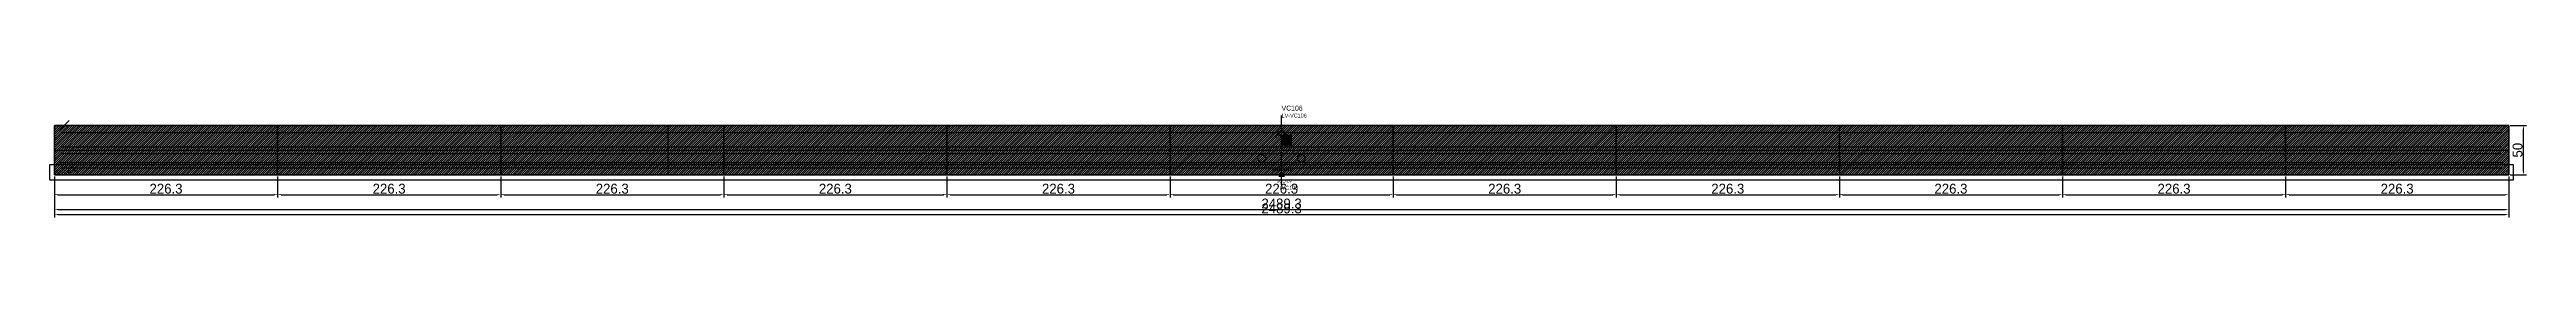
# Model space of a CAD drawing. Header units: metres. Extents: x 12791 to 15303, y 13116 to 13229.
import ezdxf

# ---------------------------------------------------------------- set-up
doc = ezdxf.new("R2010")
doc.units = ezdxf.units.M
for name, color, linetype in [('BARRA DE ANCORAGEM', 251, 'CONTINUOUS'), ('barrote', 251, 'CONTINUOUS'), ('CONCRETO', 251, 'CONTINUOUS'), ('COTA', 241, 'CONTINUOUS'), ('cotas', 241, 'CONTINUOUS'), ('Demarcação 1', 251, 'CONTINUOUS'), ('Demarcação 2', 254, 'CONTINUOUS'), ('Hachura', 251, 'CONTINUOUS'), ('HACHURA MADEIRAS', 1, 'CONTINUOUS'), ('Laje_Perimetro', 7, 'CONTINUOUS'), ('material do compensado', 7, 'CONTINUOUS'), ('NOMENCLATURA', 7, 'CONTINUOUS'), ('Painéis', 200, 'CONTINUOUS'), ('PONTALETE', 7, 'CONTINUOUS'), ('presilha', 1, 'CONTINUOUS'), ('Reaproveitamento', 251, 'CONTINUOUS'), ('SARR_3.5x7', 81, 'CONTINUOUS'), ('SCO-___-LAJ', 2, 'CONTINUOUS'), ('TENSOR', 3, 'CONTINUOUS'), ('texto', 7, 'CONTINUOUS'), ('Texto Qtd Sarr', 242, 'CONTINUOUS')]:
    doc.layers.add(name, color=color, linetype=linetype)
doc.styles.add('STR_STANDARD', font='arial.ttf')
doc.dimstyles.new('EZ DXF', dxfattribs={"dimtxt": 10, "dimasz": 3.5, "dimexe": 3, "dimexo": 1.5, "dimgap": 1, "dimtad": 1, "dimdec": 1, "dimdsep": 46, "dimcen": 2.5, "dimazin": 3, "dimtfac": 1, "dimtmove": 0, "dimatfit": 3})

msp = doc.modelspace()

# ---------------------------------------------------------------- hatches: boundary and pattern name
at = {"layer": 'Hachura'}
h = msp.add_hatch(color=3, dxfattribs=at)
h.dxf.hatch_style = 1
h.paths.add_polyline_path([(12795.5914, 13158.9905), (13021.8914, 13158.9905), (13021.8914, 13208.9905), (12795.5914, 13208.9905)])
h = msp.add_hatch(dxfattribs=at)
h.set_pattern_fill('ANSI31', scale=0.5)
h.paths.add_polyline_path([(12795.5914, 13158.9905), (13021.8914, 13158.9905), (13021.8914, 13208.9905), (12795.5914, 13208.9905)])
h = msp.add_hatch(color=3, dxfattribs=at)
h.dxf.hatch_style = 1
h.paths.add_polyline_path([(12795.5914, 13158.9905), (13021.8914, 13158.9905), (13021.8914, 13208.9905), (12795.5914, 13208.9905)])
h = msp.add_hatch(dxfattribs=at)
h.set_pattern_fill('ANSI31', scale=0.5)
h.paths.add_polyline_path([(12795.5914, 13158.9905), (13021.8914, 13158.9905), (13021.8914, 13208.9905), (12795.5914, 13208.9905)])
h = msp.add_hatch(color=3, dxfattribs=at)
h.dxf.hatch_style = 1
h.paths.add_polyline_path([(13021.8914, 13158.9905), (13248.1914, 13158.9905), (13248.1914, 13208.9905), (13021.8914, 13208.9905)])
h = msp.add_hatch(dxfattribs=at)
h.set_pattern_fill('ANSI31', scale=0.5)
h.paths.add_polyline_path([(13021.8914, 13158.9905), (13248.1914, 13158.9905), (13248.1914, 13208.9905), (13021.8914, 13208.9905)])
h = msp.add_hatch(color=3, dxfattribs=at)
h.dxf.hatch_style = 1
h.paths.add_polyline_path([(13021.8914, 13158.9905), (13248.1914, 13158.9905), (13248.1914, 13208.9905), (13021.8914, 13208.9905)])
h = msp.add_hatch(dxfattribs=at)
h.set_pattern_fill('ANSI31', scale=0.5)
h.paths.add_polyline_path([(13021.8914, 13158.9905), (13248.1914, 13158.9905), (13248.1914, 13208.9905), (13021.8914, 13208.9905)])
h = msp.add_hatch(color=3, dxfattribs=at)
h.dxf.hatch_style = 1
h.paths.add_polyline_path([(13248.1914, 13158.9905), (13474.4914, 13158.9905), (13474.4914, 13208.9905), (13248.1914, 13208.9905)])
h = msp.add_hatch(dxfattribs=at)
h.set_pattern_fill('ANSI31', scale=0.5)
h.paths.add_polyline_path([(13248.1914, 13158.9905), (13474.4914, 13158.9905), (13474.4914, 13208.9905), (13248.1914, 13208.9905)])
h = msp.add_hatch(color=3, dxfattribs=at)
h.dxf.hatch_style = 1
h.paths.add_polyline_path([(13248.1914, 13158.9905), (13474.4914, 13158.9905), (13474.4914, 13208.9905), (13248.1914, 13208.9905)])
h = msp.add_hatch(dxfattribs=at)
h.set_pattern_fill('ANSI31', scale=0.5)
h.paths.add_polyline_path([(13248.1914, 13158.9905), (13474.4914, 13158.9905), (13474.4914, 13208.9905), (13248.1914, 13208.9905)])
h = msp.add_hatch(color=3, dxfattribs=at)
h.dxf.hatch_style = 1
h.paths.add_polyline_path([(13474.4914, 13158.9905), (13700.7914, 13158.9905), (13700.7914, 13208.9905), (13474.4914, 13208.9905)])
h = msp.add_hatch(dxfattribs=at)
h.set_pattern_fill('ANSI31', scale=0.5)
h.paths.add_polyline_path([(13474.4914, 13158.9905), (13700.7914, 13158.9905), (13700.7914, 13208.9905), (13474.4914, 13208.9905)])
h = msp.add_hatch(color=3, dxfattribs=at)
h.dxf.hatch_style = 1
h.paths.add_polyline_path([(13474.4914, 13158.9905), (13700.7914, 13158.9905), (13700.7914, 13208.9905), (13474.4914, 13208.9905)])
h = msp.add_hatch(dxfattribs=at)
h.set_pattern_fill('ANSI31', scale=0.5)
h.paths.add_polyline_path([(13474.4914, 13158.9905), (13700.7914, 13158.9905), (13700.7914, 13208.9905), (13474.4914, 13208.9905)])
h = msp.add_hatch(color=3, dxfattribs=at)
h.dxf.hatch_style = 1
h.paths.add_polyline_path([(13700.7914, 13158.9905), (13927.0914, 13158.9905), (13927.0914, 13208.9905), (13700.7914, 13208.9905)])
h = msp.add_hatch(dxfattribs=at)
h.set_pattern_fill('ANSI31', scale=0.5)
h.paths.add_polyline_path([(13700.7914, 13158.9905), (13927.0914, 13158.9905), (13927.0914, 13208.9905), (13700.7914, 13208.9905)])
h = msp.add_hatch(color=3, dxfattribs=at)
h.dxf.hatch_style = 1
h.paths.add_polyline_path([(13700.7914, 13158.9905), (13927.0914, 13158.9905), (13927.0914, 13208.9905), (13700.7914, 13208.9905)])
h = msp.add_hatch(dxfattribs=at)
h.set_pattern_fill('ANSI31', scale=0.5)
h.paths.add_polyline_path([(13700.7914, 13158.9905), (13927.0914, 13158.9905), (13927.0914, 13208.9905), (13700.7914, 13208.9905)])
h = msp.add_hatch(color=3, dxfattribs=at)
h.dxf.hatch_style = 1
h.paths.add_polyline_path([(13927.0914, 13158.9905), (14153.3914, 13158.9905), (14153.3914, 13208.9905), (13927.0914, 13208.9905)])
h = msp.add_hatch(dxfattribs=at)
h.set_pattern_fill('ANSI31', scale=0.5)
h.paths.add_polyline_path([(13927.0914, 13158.9905), (14153.3914, 13158.9905), (14153.3914, 13208.9905), (13927.0914, 13208.9905)])
h = msp.add_hatch(color=3, dxfattribs=at)
h.dxf.hatch_style = 1
h.paths.add_polyline_path([(13927.0914, 13158.9905), (14153.3914, 13158.9905), (14153.3914, 13208.9905), (13927.0914, 13208.9905)])
h = msp.add_hatch(dxfattribs=at)
h.set_pattern_fill('ANSI31', scale=0.5)
h.paths.add_polyline_path([(13927.0914, 13158.9905), (14153.3914, 13158.9905), (14153.3914, 13208.9905), (13927.0914, 13208.9905)])
h = msp.add_hatch(color=3, dxfattribs=at)
h.dxf.hatch_style = 1
h.paths.add_polyline_path([(14153.3914, 13158.9905), (14379.6914, 13158.9905), (14379.6914, 13208.9905), (14153.3914, 13208.9905)])
h = msp.add_hatch(dxfattribs=at)
h.set_pattern_fill('ANSI31', scale=0.5)
h.paths.add_polyline_path([(14153.3914, 13158.9905), (14379.6914, 13158.9905), (14379.6914, 13208.9905), (14153.3914, 13208.9905)])
h = msp.add_hatch(color=3, dxfattribs=at)
h.dxf.hatch_style = 1
h.paths.add_polyline_path([(14153.3914, 13158.9905), (14379.6914, 13158.9905), (14379.6914, 13208.9905), (14153.3914, 13208.9905)])
h = msp.add_hatch(dxfattribs=at)
h.set_pattern_fill('ANSI31', scale=0.5)
h.paths.add_polyline_path([(14153.3914, 13158.9905), (14379.6914, 13158.9905), (14379.6914, 13208.9905), (14153.3914, 13208.9905)])
h = msp.add_hatch(color=3, dxfattribs=at)
h.dxf.hatch_style = 1
h.paths.add_polyline_path([(14379.6914, 13158.9905), (14605.9914, 13158.9905), (14605.9914, 13208.9905), (14379.6914, 13208.9905)])
h = msp.add_hatch(dxfattribs=at)
h.set_pattern_fill('ANSI31', scale=0.5)
h.paths.add_polyline_path([(14379.6914, 13158.9905), (14605.9914, 13158.9905), (14605.9914, 13208.9905), (14379.6914, 13208.9905)])
h = msp.add_hatch(color=3, dxfattribs=at)
h.dxf.hatch_style = 1
h.paths.add_polyline_path([(14379.6914, 13158.9905), (14605.9914, 13158.9905), (14605.9914, 13208.9905), (14379.6914, 13208.9905)])
h = msp.add_hatch(dxfattribs=at)
h.set_pattern_fill('ANSI31', scale=0.5)
h.paths.add_polyline_path([(14379.6914, 13158.9905), (14605.9914, 13158.9905), (14605.9914, 13208.9905), (14379.6914, 13208.9905)])
h = msp.add_hatch(color=3, dxfattribs=at)
h.dxf.hatch_style = 1
h.paths.add_polyline_path([(14605.9914, 13158.9905), (14832.2914, 13158.9905), (14832.2914, 13208.9905), (14605.9914, 13208.9905)])
h = msp.add_hatch(dxfattribs=at)
h.set_pattern_fill('ANSI31', scale=0.5)
h.paths.add_polyline_path([(14605.9914, 13158.9905), (14832.2914, 13158.9905), (14832.2914, 13208.9905), (14605.9914, 13208.9905)])
h = msp.add_hatch(color=3, dxfattribs=at)
h.dxf.hatch_style = 1
h.paths.add_polyline_path([(14605.9914, 13158.9905), (14832.2914, 13158.9905), (14832.2914, 13208.9905), (14605.9914, 13208.9905)])
h = msp.add_hatch(dxfattribs=at)
h.set_pattern_fill('ANSI31', scale=0.5)
h.paths.add_polyline_path([(14605.9914, 13158.9905), (14832.2914, 13158.9905), (14832.2914, 13208.9905), (14605.9914, 13208.9905)])
h = msp.add_hatch(color=3, dxfattribs=at)
h.dxf.hatch_style = 1
h.paths.add_polyline_path([(14832.2914, 13158.9905), (15058.5914, 13158.9905), (15058.5914, 13208.9905), (14832.2914, 13208.9905)])
h = msp.add_hatch(dxfattribs=at)
h.set_pattern_fill('ANSI31', scale=0.5)
h.paths.add_polyline_path([(14832.2914, 13158.9905), (15058.5914, 13158.9905), (15058.5914, 13208.9905), (14832.2914, 13208.9905)])
h = msp.add_hatch(color=3, dxfattribs=at)
h.dxf.hatch_style = 1
h.paths.add_polyline_path([(14832.2914, 13158.9905), (15058.5914, 13158.9905), (15058.5914, 13208.9905), (14832.2914, 13208.9905)])
h = msp.add_hatch(dxfattribs=at)
h.set_pattern_fill('ANSI31', scale=0.5)
h.paths.add_polyline_path([(14832.2914, 13158.9905), (15058.5914, 13158.9905), (15058.5914, 13208.9905), (14832.2914, 13208.9905)])
h = msp.add_hatch(color=3, dxfattribs=at)
h.dxf.hatch_style = 1
h.paths.add_polyline_path([(15058.5914, 13158.9905), (15284.8914, 13158.9905), (15284.8914, 13208.9905), (15058.5914, 13208.9905)])
h = msp.add_hatch(dxfattribs=at)
h.set_pattern_fill('ANSI31', scale=0.5)
h.paths.add_polyline_path([(15058.5914, 13158.9905), (15284.8914, 13158.9905), (15284.8914, 13208.9905), (15058.5914, 13208.9905)])
h = msp.add_hatch(color=3, dxfattribs=at)
h.dxf.hatch_style = 1
h.paths.add_polyline_path([(15058.5914, 13158.9905), (15284.8914, 13158.9905), (15284.8914, 13208.9905), (15058.5914, 13208.9905)])
h = msp.add_hatch(dxfattribs=at)
h.set_pattern_fill('ANSI31', scale=0.5)
h.paths.add_polyline_path([(15058.5914, 13158.9905), (15284.8914, 13158.9905), (15284.8914, 13208.9905), (15058.5914, 13208.9905)])
at = {"layer": 'HACHURA MADEIRAS'}
h = msp.add_hatch(dxfattribs=at)
h.set_pattern_fill('ANSI31', scale=2)
h.paths.add_polyline_path([(12797.5914, 13160.9905), (12807.5914, 13160.9905), (12807.5914, 13170.9905), (12797.5914, 13170.9905)])
h = msp.add_hatch(dxfattribs=at)
h.set_pattern_fill('ANSI31', scale=2)
h.paths.add_polyline_path([(12797.5914, 13160.9905), (12807.5914, 13160.9905), (12807.5914, 13170.9905), (12797.5914, 13170.9905)])
at = {"layer": 'material do compensado'}
h = msp.add_hatch(dxfattribs=at)
h.set_pattern_fill('ANSI37', scale=2)
h.paths.add_polyline_path([(12808.5914, 13160.9905), (12817.5914, 13160.9905), (12817.5914, 13168.9905), (12808.5914, 13168.9905)])
h = msp.add_hatch(dxfattribs=at)
h.set_pattern_fill('ANSI37', scale=2)
h.paths.add_polyline_path([(12808.5914, 13160.9905), (12817.5914, 13160.9905), (12817.5914, 13168.9905), (12808.5914, 13168.9905)])
at = {"layer": 'Reaproveitamento'}
h = msp.add_hatch(dxfattribs=at)
h.set_pattern_fill('SOLID')
h.paths.add_polyline_path([(14040.2414, 13188.9905), (14050.2414, 13188.9905), (14050.2414, 13198.9905), (14040.2414, 13198.9905)])
h = msp.add_hatch(dxfattribs=at)
h.set_pattern_fill('SOLID')
h.paths.add_polyline_path([(14040.2414, 13188.9905), (14050.2414, 13188.9905), (14050.2414, 13198.9905), (14040.2414, 13198.9905)])

# ---------------------------------------------------------------- linework, layer by layer
at = {"layer": 'BARRA DE ANCORAGEM'}
msp.add_line((12800.5914, 13203.9905), (12810.5914, 13213.9905), dxfattribs=at)
msp.add_line((12800.5914, 13203.9905), (12810.5914, 13213.9905), dxfattribs=at)
at = {"layer": 'barrote'}
msp.add_line((12800.5914, 13171.4905), (15279.8914, 13171.4905), dxfattribs=at)
msp.add_line((12800.5914, 13171.4905), (15279.8914, 13171.4905), dxfattribs=at)
at = {"layer": 'CONCRETO'}
msp.add_solid([(14037.2414, 13160.9905), (14043.2414, 13160.9905), (14037.2414, 13156.9905), (14043.2414, 13156.9905)], dxfattribs=at)
msp.add_solid([(14037.2414, 13160.9905), (14043.2414, 13160.9905), (14037.2414, 13156.9905), (14043.2414, 13156.9905)], dxfattribs=at)
at = {"layer": 'Demarcação 1'}
msp.add_line((12795.5914, 13183.9905), (15284.8914, 13183.9905), dxfattribs=at)
msp.add_line((12795.5914, 13183.9905), (15284.8914, 13183.9905), dxfattribs=at)
at = {"layer": 'Demarcação 2'}
msp.add_line((13417.9164, 13158.9905), (13417.9164, 13208.9905), dxfattribs=at)
msp.add_line((13417.9164, 13158.9905), (13417.9164, 13208.9905), dxfattribs=at)
at = {"layer": 'Laje_Perimetro'}
msp.add_lwpolyline([(12790.5914, 13153.9905), (15289.8914, 13153.9905), (15289.8914, 13168.9905), (12790.5914, 13168.9905)], close=True, dxfattribs=at)
msp.add_lwpolyline([(12790.5914, 13153.9905), (15289.8914, 13153.9905), (15289.8914, 13168.9905), (12790.5914, 13168.9905)], close=True, dxfattribs=at)
at = {"layer": 'Painéis'}
for points in [[(12795.5914, 13158.9905), (12795.5914, 13208.9905)], [(12795.5914, 13158.9905), (13021.8914, 13158.9905), (13021.8914, 13208.9905), (12795.5914, 13208.9905)], [(12795.5914, 13208.9905), (15284.8914, 13208.9905)], [(12795.5914, 13158.9905), (12795.5914, 13208.9905)], [(12795.5914, 13158.9905), (13021.8914, 13158.9905), (13021.8914, 13208.9905), (12795.5914, 13208.9905)], [(12795.5914, 13208.9905), (15284.8914, 13208.9905)], [(13021.8914, 13158.9905), (13021.8914, 13208.9905)], [(13021.8914, 13158.9905), (13248.1914, 13158.9905), (13248.1914, 13208.9905), (13021.8914, 13208.9905)], [(13021.8914, 13158.9905), (13021.8914, 13208.9905)], [(13021.8914, 13158.9905), (13248.1914, 13158.9905), (13248.1914, 13208.9905), (13021.8914, 13208.9905)], [(13248.1914, 13158.9905), (13248.1914, 13208.9905)], [(13248.1914, 13158.9905), (13474.4914, 13158.9905), (13474.4914, 13208.9905), (13248.1914, 13208.9905)], [(13248.1914, 13158.9905), (13248.1914, 13208.9905)], [(13248.1914, 13158.9905), (13474.4914, 13158.9905), (13474.4914, 13208.9905), (13248.1914, 13208.9905)], [(13474.4914, 13158.9905), (13474.4914, 13208.9905)], [(13474.4914, 13158.9905), (13700.7914, 13158.9905), (13700.7914, 13208.9905), (13474.4914, 13208.9905)], [(13474.4914, 13158.9905), (13474.4914, 13208.9905)], [(13474.4914, 13158.9905), (13700.7914, 13158.9905), (13700.7914, 13208.9905), (13474.4914, 13208.9905)], [(13700.7914, 13158.9905), (13700.7914, 13208.9905)], [(13700.7914, 13158.9905), (13927.0914, 13158.9905), (13927.0914, 13208.9905), (13700.7914, 13208.9905)], [(13700.7914, 13158.9905), (13700.7914, 13208.9905)], [(13700.7914, 13158.9905), (13927.0914, 13158.9905), (13927.0914, 13208.9905), (13700.7914, 13208.9905)], [(13927.0914, 13158.9905), (13927.0914, 13208.9905)], [(13927.0914, 13158.9905), (14153.3914, 13158.9905), (14153.3914, 13208.9905), (13927.0914, 13208.9905)], [(13927.0914, 13158.9905), (13927.0914, 13208.9905)], [(13927.0914, 13158.9905), (14153.3914, 13158.9905), (14153.3914, 13208.9905), (13927.0914, 13208.9905)], [(14153.3914, 13158.9905), (14153.3914, 13208.9905)], [(14153.3914, 13158.9905), (14379.6914, 13158.9905), (14379.6914, 13208.9905), (14153.3914, 13208.9905)], [(14153.3914, 13158.9905), (14153.3914, 13208.9905)], [(14153.3914, 13158.9905), (14379.6914, 13158.9905), (14379.6914, 13208.9905), (14153.3914, 13208.9905)], [(14379.6914, 13158.9905), (14379.6914, 13208.9905)], [(14379.6914, 13158.9905), (14605.9914, 13158.9905), (14605.9914, 13208.9905), (14379.6914, 13208.9905)], [(14379.6914, 13158.9905), (14379.6914, 13208.9905)], [(14379.6914, 13158.9905), (14605.9914, 13158.9905), (14605.9914, 13208.9905), (14379.6914, 13208.9905)], [(14605.9914, 13158.9905), (14605.9914, 13208.9905)], [(14605.9914, 13158.9905), (14832.2914, 13158.9905), (14832.2914, 13208.9905), (14605.9914, 13208.9905)], [(14605.9914, 13158.9905), (14605.9914, 13208.9905)], [(14605.9914, 13158.9905), (14832.2914, 13158.9905), (14832.2914, 13208.9905), (14605.9914, 13208.9905)], [(14832.2914, 13158.9905), (14832.2914, 13208.9905)], [(14832.2914, 13158.9905), (15058.5914, 13158.9905), (15058.5914, 13208.9905), (14832.2914, 13208.9905)], [(14832.2914, 13158.9905), (14832.2914, 13208.9905)], [(14832.2914, 13158.9905), (15058.5914, 13158.9905), (15058.5914, 13208.9905), (14832.2914, 13208.9905)], [(15058.5914, 13158.9905), (15058.5914, 13208.9905)], [(15058.5914, 13158.9905), (15284.8914, 13158.9905), (15284.8914, 13208.9905), (15058.5914, 13208.9905)], [(15058.5914, 13158.9905), (15058.5914, 13208.9905)], [(15058.5914, 13158.9905), (15284.8914, 13158.9905), (15284.8914, 13208.9905), (15058.5914, 13208.9905)], [(15284.8914, 13158.9905), (15284.8914, 13208.9905)], [(15284.8914, 13158.9905), (15284.8914, 13208.9905)], [(12795.5914, 13158.9905), (15284.8914, 13158.9905)], [(12795.5914, 13158.9905), (15284.8914, 13158.9905)]]:
    msp.add_lwpolyline(points, close=True, dxfattribs=at)
msp.add_arc((14040.2414, 13196.4905), 6, 0, 180, dxfattribs=at)
msp.add_arc((14040.2414, 13196.4905), 6, 0, 180, dxfattribs=at)
at = {"layer": 'PONTALETE'}
msp.add_line((14040.2414, 13148.9905), (14040.2414, 13218.9905), dxfattribs=at)
msp.add_line((14040.2414, 13148.9905), (14040.2414, 13218.9905), dxfattribs=at)
at = {"layer": 'presilha'}
for centre, radius in [((14040.2414, 13200.9905), 3), ((14040.2414, 13200.9905), 3), ((14020.2414, 13175.6572), 4), ((14020.2414, 13175.6572), 4), ((14060.2414, 13175.6572), 4), ((14060.2414, 13175.6572), 4)]:
    msp.add_circle(centre, radius, dxfattribs=at)
at = {"layer": 'SARR_3.5x7'}
for p, q in [((12802.5914, 13201.9905), (13021.8914, 13201.9905)), ((12802.5914, 13201.9905), (13021.8914, 13201.9905)), ((13021.8914, 13201.9905), (13248.1914, 13201.9905)), ((13021.8914, 13201.9905), (13248.1914, 13201.9905)), ((13248.1914, 13201.9905), (13474.4914, 13201.9905)), ((13248.1914, 13201.9905), (13474.4914, 13201.9905)), ((13474.4914, 13201.9905), (13700.7914, 13201.9905)), ((13474.4914, 13201.9905), (13700.7914, 13201.9905)), ((13700.7914, 13201.9905), (13927.0914, 13201.9905)), ((13700.7914, 13201.9905), (13927.0914, 13201.9905)), ((13927.0914, 13201.9905), (14153.3914, 13201.9905)), ((13927.0914, 13201.9905), (14153.3914, 13201.9905)), ((14153.3914, 13201.9905), (14379.6914, 13201.9905)), ((14153.3914, 13201.9905), (14379.6914, 13201.9905)), ((14379.6914, 13201.9905), (14605.9914, 13201.9905)), ((14379.6914, 13201.9905), (14605.9914, 13201.9905)), ((14605.9914, 13201.9905), (14832.2914, 13201.9905)), ((14605.9914, 13201.9905), (14832.2914, 13201.9905)), ((14832.2914, 13201.9905), (15058.5914, 13201.9905)), ((14832.2914, 13201.9905), (15058.5914, 13201.9905)), ((15058.5914, 13201.9905), (15277.8914, 13201.9905)), ((15058.5914, 13201.9905), (15277.8914, 13201.9905)), ((12802.5914, 13187.4905), (13021.8914, 13187.4905)), ((12802.5914, 13187.4905), (13021.8914, 13187.4905)), ((12802.5914, 13180.4905), (13021.8914, 13180.4905)), ((12802.5914, 13180.4905), (13021.8914, 13180.4905)), ((12802.5914, 13165.9905), (13021.8914, 13165.9905)), ((12802.5914, 13165.9905), (13021.8914, 13165.9905)), ((13021.8914, 13187.4905), (13248.1914, 13187.4905)), ((13021.8914, 13187.4905), (13248.1914, 13187.4905)), ((13021.8914, 13180.4905), (13248.1914, 13180.4905)), ((13021.8914, 13180.4905), (13248.1914, 13180.4905)), ((13021.8914, 13165.9905), (13248.1914, 13165.9905)), ((13021.8914, 13165.9905), (13248.1914, 13165.9905)), ((13248.1914, 13187.4905), (13474.4914, 13187.4905)), ((13248.1914, 13187.4905), (13474.4914, 13187.4905)), ((13248.1914, 13180.4905), (13474.4914, 13180.4905)), ((13248.1914, 13180.4905), (13474.4914, 13180.4905)), ((13248.1914, 13165.9905), (13474.4914, 13165.9905)), ((13248.1914, 13165.9905), (13474.4914, 13165.9905)), ((13474.4914, 13187.4905), (13700.7914, 13187.4905)), ((13474.4914, 13187.4905), (13700.7914, 13187.4905)), ((13474.4914, 13180.4905), (13700.7914, 13180.4905)), ((13474.4914, 13180.4905), (13700.7914, 13180.4905)), ((13474.4914, 13165.9905), (13700.7914, 13165.9905)), ((13474.4914, 13165.9905), (13700.7914, 13165.9905)), ((13700.7914, 13187.4905), (13927.0914, 13187.4905)), ((13700.7914, 13187.4905), (13927.0914, 13187.4905)), ((13700.7914, 13180.4905), (13927.0914, 13180.4905)), ((13700.7914, 13180.4905), (13927.0914, 13180.4905)), ((13700.7914, 13165.9905), (13927.0914, 13165.9905)), ((13700.7914, 13165.9905), (13927.0914, 13165.9905)), ((13927.0914, 13187.4905), (14153.3914, 13187.4905)), ((13927.0914, 13187.4905), (14153.3914, 13187.4905)), ((13927.0914, 13180.4905), (14153.3914, 13180.4905)), ((13927.0914, 13180.4905), (14153.3914, 13180.4905)), ((13927.0914, 13165.9905), (14153.3914, 13165.9905)), ((13927.0914, 13165.9905), (14153.3914, 13165.9905)), ((14153.3914, 13187.4905), (14379.6914, 13187.4905)), ((14153.3914, 13187.4905), (14379.6914, 13187.4905)), ((14153.3914, 13180.4905), (14379.6914, 13180.4905)), ((14153.3914, 13180.4905), (14379.6914, 13180.4905)), ((14153.3914, 13165.9905), (14379.6914, 13165.9905)), ((14153.3914, 13165.9905), (14379.6914, 13165.9905)), ((14379.6914, 13187.4905), (14605.9914, 13187.4905)), ((14379.6914, 13187.4905), (14605.9914, 13187.4905)), ((14379.6914, 13180.4905), (14605.9914, 13180.4905)), ((14379.6914, 13180.4905), (14605.9914, 13180.4905)), ((14379.6914, 13165.9905), (14605.9914, 13165.9905)), ((14379.6914, 13165.9905), (14605.9914, 13165.9905)), ((14605.9914, 13187.4905), (14832.2914, 13187.4905)), ((14605.9914, 13187.4905), (14832.2914, 13187.4905)), ((14605.9914, 13180.4905), (14832.2914, 13180.4905)), ((14605.9914, 13180.4905), (14832.2914, 13180.4905)), ((14605.9914, 13165.9905), (14832.2914, 13165.9905)), ((14605.9914, 13165.9905), (14832.2914, 13165.9905)), ((14832.2914, 13187.4905), (15058.5914, 13187.4905)), ((14832.2914, 13187.4905), (15058.5914, 13187.4905)), ((14832.2914, 13180.4905), (15058.5914, 13180.4905)), ((14832.2914, 13180.4905), (15058.5914, 13180.4905)), ((14832.2914, 13165.9905), (15058.5914, 13165.9905)), ((14832.2914, 13165.9905), (15058.5914, 13165.9905)), ((15058.5914, 13187.4905), (15277.8914, 13187.4905)), ((15058.5914, 13187.4905), (15277.8914, 13187.4905)), ((15058.5914, 13180.4905), (15277.8914, 13180.4905)), ((15058.5914, 13180.4905), (15277.8914, 13180.4905)), ((15058.5914, 13165.9905), (15277.8914, 13165.9905)), ((15058.5914, 13165.9905), (15277.8914, 13165.9905))]:
    msp.add_line(p, q, dxfattribs=at)
at = {"layer": 'TENSOR'}
msp.add_line((14030.2414, 13163.9905), (14050.2414, 13163.9905), dxfattribs=at)
msp.add_line((14030.2414, 13163.9905), (14050.2414, 13163.9905), dxfattribs=at)

# ---------------------------------------------------------------- texts
at = {"layer": 'NOMENCLATURA', "style": 'STR_STANDARD'}
msp.add_text('VC106', height=5, dxfattribs=at).set_placement((14040.2414, 13223.9905))
msp.add_text('VC106', height=5, dxfattribs=at).set_placement((14040.2414, 13223.9905))
at = {"layer": 'NOMENCLATURA', "insert": (14040.2414, 13220.9905), "char_height": 4, "attachment_point": 1}
msp.add_mtext('LV-VC106', dxfattribs=at)
msp.add_mtext('LV-VC106', dxfattribs=at)
at = {"layer": 'SCO-___-LAJ'}
msp.add_text('SCO-LV', height=3, dxfattribs=at).set_placement((14035.2414, 13150.9905))
msp.add_text('SCO-LV', height=3, dxfattribs=at).set_placement((14035.2414, 13150.9905))
at = {"layer": 'texto'}
msp.add_text('VC106', height=4, dxfattribs=at).set_placement((14040.2414, 13143.9905))
msp.add_text('VC106', height=4, dxfattribs=at).set_placement((14040.2414, 13143.9905))
at = {"layer": 'Texto Qtd Sarr'}
msp.add_text('QTD: AUTO', height=3, dxfattribs=at).set_placement((12797.5914, 13160.9905))
msp.add_text('QTD: AUTO', height=3, dxfattribs=at).set_placement((12797.5914, 13160.9905))

# ---------------------------------------------------------------- dimensions: what is measured, and where the dimension line sits
at = {"layer": 'COTA', "color": 1}
msp.add_linear_dim(base=(15299.8914, 13158.9905), p1=(15284.8914, 13158.9905), p2=(15284.8914, 13208.9905), angle=90, dimstyle='EZ DXF', dxfattribs=at).render()
msp.add_linear_dim(base=(15299.8914, 13158.9905), p1=(15284.8914, 13158.9905), p2=(15284.8914, 13208.9905), angle=90, dimstyle='EZ DXF', dxfattribs=at).render()
for base, p1, p2 in [((12795.5914, 13138.9905), (12795.5914, 13158.9905), (13021.8914, 13158.9905)), ((12795.5914, 13118.9905), (12795.5914, 13158.9905), (15284.8914, 13158.9905)), ((12795.5914, 13138.9905), (12795.5914, 13158.9905), (13021.8914, 13158.9905)), ((12795.5914, 13118.9905), (12795.5914, 13158.9905), (15284.8914, 13158.9905)), ((13021.8914, 13138.9905), (13021.8914, 13158.9905), (13248.1914, 13158.9905)), ((13021.8914, 13138.9905), (13021.8914, 13158.9905), (13248.1914, 13158.9905)), ((13248.1914, 13138.9905), (13248.1914, 13158.9905), (13474.4914, 13158.9905)), ((13248.1914, 13138.9905), (13248.1914, 13158.9905), (13474.4914, 13158.9905)), ((13474.4914, 13138.9905), (13474.4914, 13158.9905), (13700.7914, 13158.9905)), ((13474.4914, 13138.9905), (13474.4914, 13158.9905), (13700.7914, 13158.9905)), ((13700.7914, 13138.9905), (13700.7914, 13158.9905), (13927.0914, 13158.9905)), ((13700.7914, 13138.9905), (13700.7914, 13158.9905), (13927.0914, 13158.9905)), ((13927.0914, 13138.9905), (13927.0914, 13158.9905), (14153.3914, 13158.9905)), ((13927.0914, 13138.9905), (13927.0914, 13158.9905), (14153.3914, 13158.9905)), ((14153.3914, 13138.9905), (14153.3914, 13158.9905), (14379.6914, 13158.9905)), ((14153.3914, 13138.9905), (14153.3914, 13158.9905), (14379.6914, 13158.9905)), ((14379.6914, 13138.9905), (14379.6914, 13158.9905), (14605.9914, 13158.9905)), ((14379.6914, 13138.9905), (14379.6914, 13158.9905), (14605.9914, 13158.9905)), ((14605.9914, 13138.9905), (14605.9914, 13158.9905), (14832.2914, 13158.9905)), ((14605.9914, 13138.9905), (14605.9914, 13158.9905), (14832.2914, 13158.9905)), ((14832.2914, 13138.9905), (14832.2914, 13158.9905), (15058.5914, 13158.9905)), ((14832.2914, 13138.9905), (14832.2914, 13158.9905), (15058.5914, 13158.9905)), ((15058.5914, 13138.9905), (15058.5914, 13158.9905), (15284.8914, 13158.9905)), ((15058.5914, 13138.9905), (15058.5914, 13158.9905), (15284.8914, 13158.9905))]:
    msp.add_linear_dim(base=base, p1=p1, p2=p2, dimstyle='EZ DXF', dxfattribs=at).render()
at = {"layer": 'cotas'}
msp.add_linear_dim(base=(12795.5914, 13123.9905), p1=(12795.5914, 13138.9905), p2=(15284.8914, 13138.9905), dimstyle='EZ DXF', dxfattribs=at).render()
msp.add_linear_dim(base=(12795.5914, 13123.9905), p1=(12795.5914, 13138.9905), p2=(15284.8914, 13138.9905), dimstyle='EZ DXF', dxfattribs=at).render()

doc.saveas('drawing.dxf')
